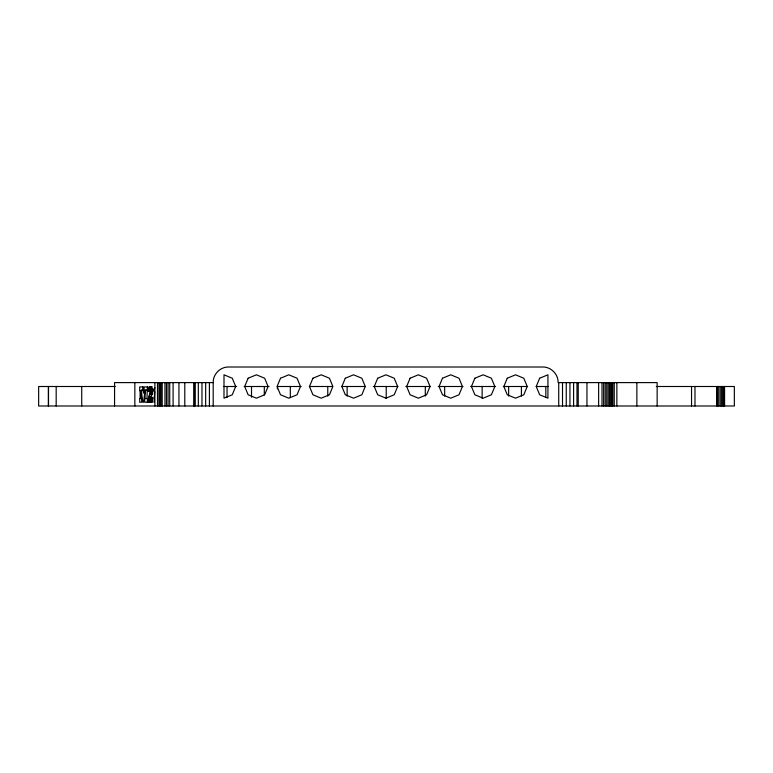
<?xml version="1.0" encoding="UTF-8"?>
<svg xmlns="http://www.w3.org/2000/svg" width="773" height="773" viewBox="0 0 773 773"><rect width="100%" height="100%" fill="white"/><g stroke="black" fill="none" stroke-linecap="round" stroke-linejoin="round"><path stroke-width="1.16" d="M152.262 397.438L152.223 402.221L144.696 402.221L144.696 398.559L148.368 398.559M151.189 398.713L151.208 397.438L153.044 397.438M148.155 402.221C147.141 401.177 153.035 383.601 149.547 391.563L148.232 391.438C150.59 378.287 154.735 395.322 149.576 398.713M151.827 402.221L151.991 398.8M213.203 405.989L213.203 382.606C212.875 374.219 220.411 366.682 228.798 367.011L542.501 367.011C550.888 366.682 558.425 374.219 558.096 382.606L657.147 382.606L657.147 405.989M151.952 390.22L152.242 388.355L148.571 388.355M147.856 390.017L145.102 390.017L143.565 402.221L142.802 402.221L141.266 390.133L143.102 390.133M145.353 392.839L143.517 392.839L144.29 386.935L147.962 386.935L147.498 390.471M154.977 387.978L154.552 388.394C153.325 388.259 153.276 392.742 154.716 391.795L153.991 402.221M213.203 382.606L114.568 382.606L114.568 405.989M115.235 386.5L38.65 386.5L38.65 405.989L734.35 405.989L734.35 386.5L656.287 386.5M223.571 386.5L236.673 386.5M244.133 386.5L269.081 386.5M301.18 386.5L277.391 386.5L277.439 388.896M309.316 386.5L332.332 386.5M341.444 386.5L365.494 386.5M373.253 386.5L397.931 386.5M405.796 386.5L430.503 386.5M438.233 386.5L463.056 386.5M470.689 386.5L495.541 386.5M503.31 386.5L527.563 386.5M536.211 386.5L548.134 386.5M149.431 386.896L152.184 386.896M149.102 387.234L151.856 387.234M148.812 387.717L151.566 387.717M148.397 389.196L152.068 389.196M150.107 389.418L152.861 389.418M149.865 389.553L153.093 389.524M150.503 389.843L152.339 389.843M149.682 389.95L152.436 389.95M148.281 390.22L150.117 390.22M150.609 390.336L152.445 390.336M143.759 390.597L139.681 390.597L139.681 386.935L143.353 386.935L143.353 390.597M150.638 390.945L152.474 390.945M150.59 391.631L152.426 391.631M150.445 392.317L152.281 392.317M150.126 393.186L152.88 393.186M149.576 394.472L152.329 394.472M148.889 396.201L150.725 396.201M148.648 397.061L150.484 397.061M148.455 397.921L150.291 397.921M141.923 398.559L139.691 398.559L139.691 402.221L141.672 402.221L141.672 398.559M148.319 398.8L153.025 398.713M148.223 399.728L151.894 399.728M148.165 400.704L151.837 400.704M148.145 401.747L151.817 401.747M142.763 386.935L143.517 392.839M724.562 386.5L724.601 405.989M724.359 386.5L724.359 405.989M723.779 386.5L723.779 405.989M722.852 386.5L722.852 405.989M721.644 386.5L721.644 405.989M720.233 386.5L720.233 405.989M718.726 386.5L718.726 405.989M717.218 386.5L717.218 405.989M716.948 386.5L716.948 405.989M694.985 386.5L694.985 405.989M691.545 386.5L691.545 405.989M636.865 382.606L636.865 405.989M616.854 382.606L616.854 405.989M614.245 382.606L614.245 405.989M612.796 382.606L612.796 405.989M611.839 382.606L611.839 405.989M610.747 382.606L610.747 405.989M609.53 382.606L609.53 405.989M608.196 382.606L608.196 405.989M606.766 382.606L606.766 405.989M605.24 382.606L605.24 405.989M603.655 382.606L603.655 405.989M602.012 382.606L602.012 405.989M598.64 382.606L598.64 405.989M586.949 382.606L586.949 405.989M578.233 382.606L578.233 405.989M576.987 382.606L576.987 405.989M573.605 382.606L573.605 405.989M569.952 382.606L569.952 405.989M566.261 382.606L566.261 405.989M562.512 382.606L562.512 405.989M558.724 382.606L558.724 405.989M545.815 386.5L545.815 397.293M521.408 386.5L521.408 396.095M508.634 386.5L508.634 396.095M482.139 386.5L482.139 398.491M444.668 386.5L444.668 396.095M425.305 386.5L425.305 396.095M386.22 386.5L386.22 398.491M347.135 386.5L347.135 396.095M327.771 386.5L327.771 396.095M290.319 386.5L290.319 397.293M264.308 386.5L264.308 394.897M251.515 386.5L251.515 397.293M227.049 386.5L227.049 397.293M209.406 382.606L209.406 405.989M205.666 382.606L205.666 405.989M201.966 382.606L201.966 405.989M198.323 382.606L198.323 405.989M194.941 382.606L194.941 405.989M194.728 382.606L194.728 405.989M193.714 382.606L193.714 405.989M184.786 382.606L184.786 405.989M178.94 382.606L178.94 405.989M173.094 382.606L173.094 405.989M169.722 382.606L169.722 405.989M168.079 382.606L168.079 405.989M166.495 382.606L166.495 405.989M164.968 382.606L164.968 405.989M162.204 382.606L162.204 405.989M160.987 382.606L160.987 405.989M159.895 382.606L159.895 405.989M158.938 382.606L158.938 405.989M157.489 382.606L157.489 405.989M154.88 382.606L154.88 405.989M147.353 386.935L146.957 398.559M147.363 398.559L147.363 402.221M145.102 390.017L145.102 398.559M141.266 390.133L141.266 398.559M140.087 390.597L140.087 398.559M134.85 382.606L134.85 405.989M81.725 386.5L81.725 405.989M56.178 386.5L56.178 405.989M48.515 386.5L48.515 405.989M48.399 386.5L48.399 405.989M235.697 386.5L232.267 394.771L223.996 398.192L223.996 374.808L232.267 378.229L235.697 386.5M248.123 378.229L244.693 386.5L248.123 394.771L256.394 398.192L264.666 394.771L268.086 386.5L264.666 378.229L256.394 374.808L248.123 378.229M280.512 378.229L277.092 386.5L280.512 394.771L288.783 398.192L297.054 394.771L300.475 386.5L297.054 378.229L288.783 374.808L280.512 378.229M312.91 378.229L309.48 386.5L312.91 394.771L321.172 398.192L329.443 394.771L332.873 386.5L329.443 378.229L321.172 374.808L312.91 378.229M345.299 378.229L341.869 386.5L345.299 394.771L353.57 398.192L361.841 394.771L365.262 386.5L361.841 378.229L353.57 374.808L345.299 378.229M377.688 378.229L374.267 386.5L377.688 394.771L385.959 398.192L394.23 394.771L397.66 386.5L394.23 378.229L385.959 374.808L377.688 378.229M410.086 378.229L406.656 386.5L410.086 394.771L418.357 398.192L426.619 394.771L430.049 386.5L426.619 378.229L418.357 374.808L410.086 378.229M442.475 378.229L439.054 386.5L442.475 394.771L450.746 398.192L459.017 394.771L462.438 386.5L459.017 378.229L450.746 374.808L442.475 378.229M474.864 378.229L471.443 386.5L474.864 394.771L483.135 398.192L491.406 394.771L494.836 386.5L491.406 378.229L483.135 374.808L474.864 378.229M507.262 378.229L503.832 386.5L507.262 394.771L515.533 398.192L523.804 394.771L527.225 386.5L523.804 378.229L515.533 374.808L507.262 378.229M539.651 378.229L536.23 386.5L539.651 394.771L547.922 398.192L547.922 374.808L539.651 378.229"/></g></svg>
